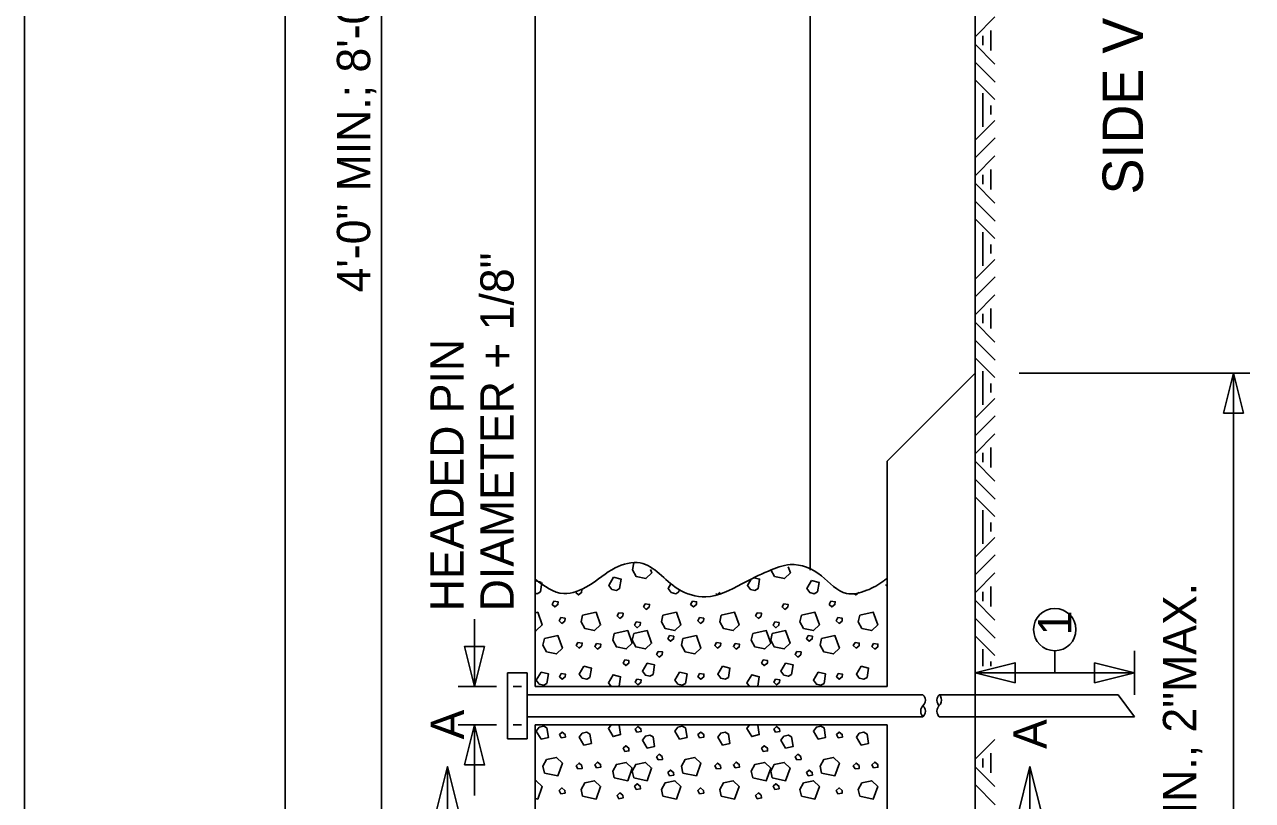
# Model space of a CAD drawing. Extents: x -0.8 to 7.7, y -0.5 to 10.5.
# Drawn here: x -0.625 to 2.323, y 3.18 to 5.043 of the extents above; entities that cross this region are included whole.
import ezdxf

# ---------------------------------------------------------------- set-up
doc = ezdxf.new("R2010")
doc.units = 0
for name, color, linetype in [('Level 1', 7, 'Continuous'), ('Level 2', 7, 'Continuous'), ('Level 3', 7, 'Continuous'), ('Level 63', 7, 'Continuous')]:
    doc.layers.add(name, color=color, linetype=linetype)

msp = doc.modelspace()

# ---------------------------------------------------------------- linework, layer by layer
at = {"layer": 'Level 1'}
for p, q in [((1.657, 5.1717), (1.657, 4.8378)), ((1.657, 5.0138), (1.7044, 5.0612)), ((1.6754, 4.9937), (1.6754, 5.0158)), ((1.695, 4.9809), (1.695, 5.0285)), ((1.657, 4.9957), (1.7044, 4.9483)), ((1.6577, 4.952), (1.7051, 4.9046)), ((1.657, 4.9103), (1.7044, 4.8629)), ((1.6754, 4.8782), (1.6754, 4.8378)), ((1.657, 4.8378), (1.657, 4.5042)), ((1.6754, 4.7976), (1.6754, 4.8378)), ((1.6948, 4.8488), (1.6948, 4.8378)), ((1.6948, 4.827), (1.6948, 4.8378)), ((1.657, 4.7654), (1.7044, 4.8129)), ((1.6577, 4.7237), (1.7051, 4.7712)), ((1.657, 4.6801), (1.7044, 4.7275)), ((1.695, 4.6472), (1.695, 4.6948)), ((1.657, 4.662), (1.7044, 4.6145)), ((1.6754, 4.66), (1.6754, 4.682)), ((1.6577, 4.6183), (1.7051, 4.5709)), ((1.657, 4.5766), (1.7044, 4.5292)), ((1.6754, 4.5444), (1.6754, 4.5042)), ((1.6948, 4.5151), (1.6948, 4.5042)), ((1.657, 4.5042), (1.657, 4.1703)), ((1.6754, 4.4638), (1.6754, 4.5042)), ((1.6948, 4.4931), (1.6948, 4.5042)), ((1.657, 4.4317), (1.7044, 4.4791)), ((1.6577, 4.39), (1.7051, 4.4374)), ((1.657, 4.3463), (1.7044, 4.3937)), ((1.6754, 4.3263), (1.6754, 4.3483)), ((1.695, 4.3134), (1.695, 4.3611)), ((1.657, 4.3282), (1.7044, 4.2807)), ((1.6577, 4.2846), (1.7051, 4.2371)), ((1.657, 4.2428), (1.7044, 4.1954)), ((1.6754, 4.2107), (1.6754, 4.1703)), ((1.657, 4.1703), (1.657, 3.8366)), ((1.6754, 4.1301), (1.6754, 4.1703)), ((1.6948, 4.1813), (1.6948, 4.1703)), ((1.6948, 4.1594), (1.6948, 4.1703)), ((1.657, 4.098), (1.7044, 4.1452)), ((1.6577, 4.0561), (1.7051, 4.1035)), ((1.657, 4.0126), (1.7044, 4.06)), ((1.6754, 3.9925), (1.6754, 4.0144)), ((1.695, 3.9797), (1.695, 4.0272)), ((1.657, 3.9944), (1.7044, 3.947)), ((1.6577, 3.9508), (1.7051, 3.9034)), ((1.657, 3.9091), (1.7044, 3.8617)), ((1.6754, 3.8769), (1.6754, 3.8366)), ((1.657, 3.8366), (1.657, 3.5028)), ((1.6754, 3.7962), (1.6754, 3.8366)), ((1.6948, 3.8476), (1.6948, 3.8366)), ((1.6948, 3.8257), (1.6948, 3.8366)), ((1.657, 3.7642), (1.7044, 3.8115)), ((1.6577, 3.7223), (1.7051, 3.7698)), ((1.657, 3.6788), (1.7044, 3.7263)), ((1.695, 3.6459), (1.695, 3.6935)), ((1.657, 3.6607), (1.7044, 3.6133)), ((1.6754, 3.6587), (1.6754, 3.6806)), ((1.6577, 3.617), (1.7051, 3.5696)), ((1.657, 3.5753), (1.7044, 3.5279)), ((1.6754, 3.5432), (1.6754, 3.5028)), ((1.6948, 3.5139), (1.6948, 3.5028)), ((1.657, 3.3333), (1.657, 3.1031)), ((1.657, 3.2791), (1.7044, 3.3264)), ((1.6754, 3.259), (1.6754, 3.2809)), ((1.695, 3.2462), (1.695, 3.2937)), ((1.657, 3.2608), (1.7044, 3.2135)), ((1.6577, 3.2173), (1.7051, 3.1698))]:
    msp.add_line(p, q, dxfattribs=at)
at = {"layer": 'Level 2'}
for p, q in [((1.657, 8.3376), (1.657, 1.4344)), ((0.601, 6.5226), (0.601, 3.4538)), ((1.261, 3.7329), (1.261, 6.2633)), ((1.657, 4.2062), (1.657, 5.7901)), ((1.261, 4.985), (1.261, 3.7329)), ((1.657, 4.2062), (1.4458, 3.995)), ((1.7626, 4.2062), (2.3169, 4.2062)), ((1.4458, 3.4538), (1.4458, 3.995)), ((1.8484, 3.4868), (1.8484, 3.5396)), ((2.0398, 3.434), (2.0398, 3.5396)), ((0.5812, 3.4868), (0.5345, 3.4868)), ((0.5345, 3.3284), (0.5345, 3.4868)), ((0.5812, 3.3284), (0.5812, 3.4868)), ((0.5081, 3.4538), (0.4157, 3.4538)), ((0.568, 3.4538), (0.5477, 3.4538)), ((1.4458, 3.4538), (0.601, 3.4538)), ((0.5812, 3.434), (1.5319, 3.434)), ((1.5348, 3.4302), (1.5319, 3.434)), ((1.5679, 3.4302), (1.5708, 3.434)), ((1.5708, 3.434), (2.0002, 3.434)), ((1.5708, 3.434), (1.5736, 3.4302)), ((2.0002, 3.434), (2.0398, 3.3812)), ((1.5291, 3.4038), (1.5348, 3.4115)), ((1.5319, 3.4076), (1.5348, 3.4038)), ((1.5736, 3.4115), (1.5679, 3.4038)), ((1.5708, 3.4076), (1.5679, 3.4115)), ((0.5081, 3.3614), (0.4157, 3.3614)), ((0.568, 3.3614), (0.5477, 3.3614)), ((1.5319, 3.3812), (0.5812, 3.3812)), ((0.601, 3.3614), (1.4458, 3.3614)), ((0.601, 1.8302), (0.601, 3.3614)), ((1.4458, 2.8334), (1.4458, 3.3614)), ((1.5319, 3.3812), (1.5291, 3.3851)), ((1.5348, 3.3851), (1.5319, 3.3812)), ((1.5679, 3.3851), (1.5708, 3.3812)), ((2.0398, 3.3812), (1.5708, 3.3812)), ((0.5345, 3.3284), (0.5812, 3.3284)), ((0.3898, 2.9522), (0.3898, 3.2615))]:
    msp.add_line(p, q, dxfattribs=at)
for points in [[(0.843, 3.7514), (0.8377, 3.7503), (0.8341, 3.7339), (0.8428, 3.718), (0.8665, 3.7129), (0.8807, 3.7268), (0.8779, 3.7343)], [(1.1669, 3.7338), (1.1755, 3.718), (1.1991, 3.7129), (1.2135, 3.7268), (1.2085, 3.7407)], [(0.6166, 3.7033), (0.6132, 3.6811), (0.6055, 3.6765), (0.6017, 3.6774)], [(0.6018, 3.7075), (0.615, 3.7041)], [(0.7116, 3.6859), (0.7126, 3.6858), (0.712, 3.679), (0.7049, 3.6735), (0.6983, 3.6795), (0.6999, 3.6826)], [(0.9466, 3.6859), (0.9458, 3.6811), (0.9381, 3.6765), (0.9274, 3.679), (0.9202, 3.6888), (0.9268, 3.7)], [(1.1262, 3.7149), (1.1397, 3.7114), (1.1361, 3.6888), (1.1284, 3.6842), (1.1177, 3.6867), (1.1104, 3.6964), (1.119, 3.7114)], [(1.4442, 3.6951), (1.4432, 3.6964), (1.4441, 3.6983)], [(1.0448, 3.6795), (1.0448, 3.679), (1.0377, 3.6735), (1.0341, 3.6766)], [(1.3776, 3.6792), (1.3776, 3.679), (1.3703, 3.6735), (1.3671, 3.6765)], [(0.6014, 3.5882), (0.6034, 3.5878), (0.6178, 3.6017), (0.607, 3.6319), (0.6015, 3.6308)], [(0.7829, 3.4538), (0.7767, 3.4621), (0.7879, 3.4817), (0.8059, 3.4771), (0.8023, 3.4545), (0.8013, 3.4538)], [(1.1155, 3.4538), (1.1093, 3.4621), (1.1207, 3.4817), (1.1386, 3.4771), (1.135, 3.4545), (1.134, 3.4538)], [(0.7829, 3.3614), (0.7767, 3.3531), (0.7879, 3.3336), (0.8059, 3.3383), (0.8023, 3.3608), (0.8013, 3.3614)], [(1.1155, 3.3614), (1.1093, 3.3531), (1.1207, 3.3336), (1.1386, 3.3383), (1.135, 3.3608), (1.134, 3.3614)], [(0.6014, 3.2271), (0.6034, 3.2274), (0.6178, 3.2136), (0.607, 3.1834), (0.6015, 3.1844)]]:
    msp.add_lwpolyline(points, dxfattribs=at)
for points in [[(0.7891, 3.716), (0.8069, 3.7114), (0.8034, 3.6888), (0.7957, 3.6842), (0.7849, 3.6867), (0.7776, 3.6964)], [(1.2642, 3.7083), (1.2823, 3.7037), (1.2786, 3.6811), (1.2708, 3.6765), (1.2601, 3.679), (1.253, 3.6888)], [(0.6455, 3.6586), (0.6558, 3.657), (0.6553, 3.6504), (0.648, 3.6447), (0.6413, 3.6509)], [(0.9781, 3.6586), (0.9884, 3.657), (0.9879, 3.6504), (0.9808, 3.6447), (0.974, 3.6509)], [(1.3108, 3.6586), (1.3211, 3.657), (1.3205, 3.6504), (1.3134, 3.6447), (1.3068, 3.6509)], [(0.7147, 3.6252), (0.7111, 3.6089), (0.7198, 3.593), (0.7433, 3.5878), (0.7577, 3.6017), (0.7469, 3.6319)], [(0.8014, 3.6308), (0.8116, 3.6294), (0.811, 3.6227), (0.8039, 3.6171), (0.7972, 3.6232)], [(0.8649, 3.6525), (0.8752, 3.6509), (0.8746, 3.6442), (0.8674, 3.6386), (0.8608, 3.6447)], [(0.9074, 3.6252), (0.9038, 3.6089), (0.9125, 3.593), (0.9362, 3.5878), (0.9505, 3.6017), (0.9397, 3.6319)], [(1.0473, 3.6252), (1.0437, 3.6089), (1.0526, 3.593), (1.0761, 3.5878), (1.0905, 3.6017), (1.0796, 3.6319)], [(1.134, 3.6308), (1.1442, 3.6294), (1.1437, 3.6227), (1.1367, 3.6171), (1.1299, 3.6232)], [(1.1975, 3.6525), (1.2078, 3.6509), (1.2073, 3.6442), (1.2002, 3.6386), (1.1934, 3.6447)], [(1.24, 3.6252), (1.2365, 3.6089), (1.2453, 3.593), (1.2688, 3.5878), (1.2832, 3.6017), (1.2725, 3.6319)], [(1.3801, 3.6252), (1.3765, 3.6089), (1.3852, 3.593), (1.4089, 3.5878), (1.4231, 3.6017), (1.4124, 3.6319)], [(0.6624, 3.6191), (0.6726, 3.6176), (0.672, 3.6109), (0.665, 3.6052), (0.6583, 3.6114)], [(0.8434, 3.6089), (0.8537, 3.6073), (0.8531, 3.6006), (0.8459, 3.5949), (0.8393, 3.6011)], [(0.995, 3.6191), (1.0053, 3.6176), (1.0048, 3.6109), (0.9975, 3.6052), (0.9909, 3.6114)], [(1.176, 3.6089), (1.1863, 3.6073), (1.1858, 3.6006), (1.1786, 3.5949), (1.1719, 3.6011)], [(1.3278, 3.6191), (1.3381, 3.6176), (1.3376, 3.6109), (1.3303, 3.6052), (1.3236, 3.6114)], [(0.6229, 3.5693), (0.6192, 3.553), (0.6281, 3.5371), (0.6516, 3.5318), (0.666, 3.5458), (0.6553, 3.5761)], [(0.7906, 3.5812), (0.7869, 3.5647), (0.7957, 3.5489), (0.8192, 3.5437), (0.8336, 3.5576), (0.8229, 3.5878)], [(0.8372, 3.5812), (0.8336, 3.5647), (0.8423, 3.5489), (0.8659, 3.5437), (0.8802, 3.5576), (0.8695, 3.5878)], [(0.9232, 3.5761), (0.9335, 3.5745), (0.933, 3.5679), (0.9259, 3.5622), (0.9193, 3.5684)], [(0.9556, 3.5693), (0.952, 3.553), (0.9607, 3.5371), (0.9843, 3.5318), (0.9986, 3.5458), (0.9879, 3.5761)], [(1.1232, 3.5812), (1.1196, 3.5647), (1.1284, 3.5489), (1.152, 3.5437), (1.1662, 3.5576), (1.1555, 3.5878)], [(1.1699, 3.5812), (1.1662, 3.5647), (1.1749, 3.5489), (1.1986, 3.5437), (1.213, 3.5576), (1.2021, 3.5878)], [(1.256, 3.5761), (1.2663, 3.5745), (1.2658, 3.5679), (1.2585, 3.5622), (1.2519, 3.5684)], [(1.2883, 3.5693), (1.2848, 3.553), (1.2935, 3.5371), (1.317, 3.5318), (1.3314, 3.5458), (1.3205, 3.5761)], [(0.7033, 3.5596), (0.7136, 3.5581), (0.7131, 3.5514), (0.706, 3.5458), (0.6994, 3.5519)], [(0.7481, 3.5571), (0.7582, 3.5556), (0.7577, 3.5489), (0.7506, 3.5433), (0.7438, 3.5494)], [(1.0361, 3.5596), (1.0464, 3.5581), (1.0459, 3.5514), (1.0386, 3.5458), (1.032, 3.5519)], [(1.0807, 3.5571), (1.0909, 3.5556), (1.0905, 3.5489), (1.0832, 3.5433), (1.0766, 3.5494)], [(1.3689, 3.5596), (1.379, 3.5581), (1.3786, 3.5514), (1.3714, 3.5458), (1.3646, 3.5519)], [(1.4133, 3.5571), (1.4236, 3.5556), (1.4231, 3.5489), (1.416, 3.5433), (1.4094, 3.5494)], [(0.8156, 3.5176), (0.8259, 3.516), (0.8254, 3.5094), (0.8182, 3.5037), (0.8116, 3.5099)], [(0.8695, 3.5099), (0.8875, 3.5053), (0.8839, 3.4827), (0.8762, 3.4781), (0.8654, 3.4806), (0.8581, 3.4904)], [(0.8962, 3.538), (0.9065, 3.5366), (0.9059, 3.5299), (0.8987, 3.5243), (0.8921, 3.5304)], [(1.1484, 3.5176), (1.1586, 3.516), (1.1582, 3.5094), (1.1509, 3.5037), (1.1442, 3.5099)], [(1.2021, 3.5099), (1.2202, 3.5053), (1.2165, 3.4827), (1.2087, 3.4781), (1.198, 3.4806), (1.1909, 3.4904)], [(1.2288, 3.538), (1.2391, 3.5366), (1.2386, 3.5299), (1.2314, 3.5243), (1.2247, 3.5304)], [(0.6147, 3.4883), (0.6327, 3.4837), (0.629, 3.4611), (0.6215, 3.4566), (0.6106, 3.4591), (0.6034, 3.4689)], [(0.6628, 3.4848), (0.6731, 3.4833), (0.6726, 3.4765), (0.6654, 3.471), (0.6588, 3.4771)], [(0.7178, 3.5028), (0.7357, 3.498), (0.7321, 3.4756), (0.7244, 3.471), (0.7136, 3.4735), (0.7065, 3.4833)], [(0.9474, 3.4883), (0.9653, 3.4837), (0.9618, 3.4611), (0.954, 3.4566), (0.9433, 3.4591), (0.9362, 3.4689)], [(0.9956, 3.4848), (1.0059, 3.4833), (1.0053, 3.4765), (0.9981, 3.471), (0.9915, 3.4771)], [(1.0503, 3.5028), (1.0684, 3.498), (1.0649, 3.4756), (1.0571, 3.471), (1.0464, 3.4735), (1.0391, 3.4833)], [(1.28, 3.4883), (1.2981, 3.4837), (1.2945, 3.4611), (1.2868, 3.4566), (1.2761, 3.4591), (1.2688, 3.4689)], [(1.3283, 3.4848), (1.3385, 3.4833), (1.3381, 3.4765), (1.3308, 3.471), (1.3242, 3.4771)], [(1.3831, 3.5028), (1.4011, 3.498), (1.3975, 3.4756), (1.3898, 3.471), (1.379, 3.4735), (1.3719, 3.4833)], [(0.8449, 3.4714), (0.8551, 3.4698), (0.8546, 3.4632), (0.8475, 3.4575), (0.8407, 3.4637)], [(1.1776, 3.4714), (1.1878, 3.4698), (1.1872, 3.4632), (1.1802, 3.4575), (1.1735, 3.4637)], [(0.6147, 3.327), (0.6327, 3.3316), (0.629, 3.3542), (0.6215, 3.3588), (0.6106, 3.3563), (0.6034, 3.3465)], [(0.6628, 3.3304), (0.6731, 3.3321), (0.6726, 3.3387), (0.6654, 3.3444), (0.6588, 3.3382)], [(0.7178, 3.3126), (0.7357, 3.3172), (0.7321, 3.3396), (0.7244, 3.3444), (0.7136, 3.3419), (0.7065, 3.3321)], [(0.8449, 3.3439), (0.8551, 3.3453), (0.8546, 3.3521), (0.8475, 3.3577), (0.8407, 3.3515)], [(0.8695, 3.3053), (0.8875, 3.3099), (0.8839, 3.3327), (0.8762, 3.3371), (0.8654, 3.3346), (0.8581, 3.3249)], [(0.9474, 3.327), (0.9653, 3.3316), (0.9618, 3.3542), (0.954, 3.3588), (0.9433, 3.3563), (0.9362, 3.3465)], [(0.9956, 3.3304), (1.0059, 3.3321), (1.0053, 3.3387), (0.9981, 3.3444), (0.9915, 3.3382)], [(1.0503, 3.3126), (1.0684, 3.3172), (1.0649, 3.3396), (1.0571, 3.3444), (1.0464, 3.3419), (1.0391, 3.3321)], [(1.1776, 3.3439), (1.1878, 3.3453), (1.1872, 3.3521), (1.1802, 3.3577), (1.1735, 3.3515)], [(1.2021, 3.3053), (1.2202, 3.3099), (1.2165, 3.3327), (1.2087, 3.3371), (1.198, 3.3346), (1.1909, 3.3249)], [(1.28, 3.327), (1.2981, 3.3316), (1.2945, 3.3542), (1.2868, 3.3588), (1.2761, 3.3563), (1.2688, 3.3465)], [(1.3283, 3.3304), (1.3385, 3.3321), (1.3381, 3.3387), (1.3308, 3.3444), (1.3242, 3.3382)], [(1.3831, 3.3126), (1.4011, 3.3172), (1.3975, 3.3396), (1.3898, 3.3444), (1.379, 3.3419), (1.3719, 3.3321)], [(0.8156, 3.2977), (0.8259, 3.2991), (0.8254, 3.3059), (0.8182, 3.3115), (0.8116, 3.3053)], [(1.1484, 3.2977), (1.1586, 3.2991), (1.1582, 3.3059), (1.1509, 3.3115), (1.1442, 3.3053)], [(0.6229, 3.2459), (0.6192, 3.2623), (0.6281, 3.2781), (0.6516, 3.2833), (0.666, 3.2696), (0.6553, 3.2393)], [(0.8962, 3.2772), (0.9065, 3.2787), (0.9059, 3.2854), (0.8987, 3.2911), (0.8921, 3.2849)], [(0.9556, 3.2459), (0.952, 3.2623), (0.9607, 3.2781), (0.9843, 3.2833), (0.9986, 3.2696), (0.9879, 3.2393)], [(1.2288, 3.2772), (1.2391, 3.2787), (1.2386, 3.2854), (1.2314, 3.2911), (1.2247, 3.2849)], [(1.2883, 3.2459), (1.2848, 3.2623), (1.2935, 3.2781), (1.317, 3.2833), (1.3314, 3.2696), (1.3205, 3.2393)], [(0.7033, 3.2556), (0.7136, 3.2571), (0.7131, 3.2639), (0.706, 3.2696), (0.6994, 3.2634)], [(0.7481, 3.2582), (0.7582, 3.2598), (0.7577, 3.2664), (0.7506, 3.2721), (0.7438, 3.2659)], [(0.7906, 3.234), (0.7869, 3.2505), (0.7957, 3.2664), (0.8192, 3.2715), (0.8336, 3.2577), (0.8229, 3.2274)], [(0.8372, 3.234), (0.8336, 3.2505), (0.8423, 3.2664), (0.8659, 3.2715), (0.8802, 3.2577), (0.8695, 3.2274)], [(0.9232, 3.2393), (0.9335, 3.2408), (0.933, 3.2474), (0.9259, 3.2531), (0.9193, 3.2469)], [(1.0361, 3.2556), (1.0464, 3.2571), (1.0459, 3.2639), (1.0386, 3.2696), (1.032, 3.2634)], [(1.0807, 3.2582), (1.0909, 3.2598), (1.0905, 3.2664), (1.0832, 3.2721), (1.0766, 3.2659)], [(1.1232, 3.234), (1.1196, 3.2505), (1.1284, 3.2664), (1.152, 3.2715), (1.1662, 3.2577), (1.1555, 3.2274)], [(1.1699, 3.234), (1.1662, 3.2505), (1.1749, 3.2664), (1.1986, 3.2715), (1.213, 3.2577), (1.2021, 3.2274)], [(1.256, 3.2393), (1.2663, 3.2408), (1.2658, 3.2474), (1.2585, 3.2531), (1.2519, 3.2469)], [(1.3689, 3.2556), (1.379, 3.2571), (1.3786, 3.2639), (1.3714, 3.2696), (1.3646, 3.2634)], [(1.4133, 3.2582), (1.4236, 3.2598), (1.4231, 3.2664), (1.416, 3.2721), (1.4094, 3.2659)], [(0.7147, 3.1901), (0.7111, 3.2065), (0.7198, 3.2223), (0.7433, 3.2274), (0.7577, 3.2136), (0.7469, 3.1834)], [(0.8434, 3.2065), (0.8537, 3.208), (0.8531, 3.2146), (0.8459, 3.2203), (0.8393, 3.2141)], [(0.9074, 3.1901), (0.9038, 3.2065), (0.9125, 3.2223), (0.9362, 3.2274), (0.9505, 3.2136), (0.9397, 3.1834)], [(1.0473, 3.1901), (1.0437, 3.2065), (1.0526, 3.2223), (1.0761, 3.2274), (1.0905, 3.2136), (1.0796, 3.1834)], [(1.176, 3.2065), (1.1863, 3.208), (1.1858, 3.2146), (1.1786, 3.2203), (1.1719, 3.2141)], [(1.24, 3.1901), (1.2365, 3.2065), (1.2453, 3.2223), (1.2688, 3.2274), (1.2832, 3.2136), (1.2725, 3.1834)], [(1.3801, 3.1901), (1.3765, 3.2065), (1.3852, 3.2223), (1.4089, 3.2274), (1.4231, 3.2136), (1.4124, 3.1834)], [(0.6624, 3.1962), (0.6726, 3.1977), (0.672, 3.2043), (0.665, 3.21), (0.6583, 3.2038)], [(0.8014, 3.1843), (0.8116, 3.186), (0.811, 3.1926), (0.8039, 3.1983), (0.7972, 3.1921)], [(0.995, 3.1962), (1.0053, 3.1977), (1.0048, 3.2043), (0.9975, 3.21), (0.9909, 3.2038)], [(1.134, 3.1843), (1.1442, 3.186), (1.1437, 3.1926), (1.1367, 3.1983), (1.1299, 3.1921)], [(1.3278, 3.1962), (1.3381, 3.1977), (1.3376, 3.2043), (1.3303, 3.21), (1.3236, 3.2038)]]:
    msp.add_lwpolyline(points, close=True, dxfattribs=at)
msp.add_circle((1.8484, 3.5904), 0.0508, dxfattribs=at)
for centre, major_axis in [((1.5279, 3.4208), (0, -0.0132)), ((1.5748, 3.4208), (0, 0.0132)), ((1.5668, 3.4208), (0, -0.0132)), ((1.536, 3.3944), (0, 0.0132)), ((1.5279, 3.3944), (0, -0.0132)), ((1.5748, 3.3944), (0, 0.0132))]:
    msp.add_ellipse(centre, major_axis=major_axis, ratio=0.732667, start_param=0.785398, end_param=2.356194, dxfattribs=at)
msp.add_spline([(0.6004, 3.7115), (0.6691, 3.6768), (0.7292, 3.696), (0.7929, 3.7387), (0.8529, 3.7502), (0.943, 3.6884), (1.0105, 3.669), (1.0968, 3.6999), (1.1606, 3.7309), (1.2131, 3.7463), (1.2881, 3.7193), (1.3481, 3.6768), (1.3968, 3.6846), (1.4382, 3.7077), (1.4441, 3.7123)], degree=3, dxfattribs=at)
at = {"layer": 'Level 3'}
for p, q in [((0, 9.9), (0, 0)), ((0.2314, 8.1661), (0.2314, 1.8302)), ((0.2314, 1.8302), (0.2314, 8.166)), ((1.657, 4.2062), (1.657, 5.7901)), ((2.2773, 4.2061), (2.2773, 2.6222)), ((2.2773, 2.6222), (2.2773, 4.2061)), ((0.4553, 3.4538), (0.4553, 3.6156)), ((1.657, 3.4868), (2.0398, 3.4868)), ((2.0398, 3.4868), (1.657, 3.4868)), ((0.4553, 3.3614), (0.4553, 3.1923)), ((0.3898, 3.2615), (0.3898, 2.9522)), ((1.7886, 3.2615), (1.789, 2.9918))]:
    msp.add_line(p, q, dxfattribs=at)
for points in [[(2.2533, 4.1101), (2.2773, 4.2061), (2.3013, 4.1101)], [(0.4793, 3.5498), (0.4553, 3.4538), (0.4313, 3.5498)], [(1.753, 3.4628), (1.657, 3.4868), (1.753, 3.5108)], [(1.9438, 3.5108), (2.0398, 3.4868), (1.9438, 3.4628)], [(0.4313, 3.2654), (0.4553, 3.3614), (0.4793, 3.2654)], [(0.3298, 3.0215), (0.3898, 3.2615), (0.4498, 3.0215)], [(1.7289, 3.0214), (1.7886, 3.2615), (1.8489, 3.0216)]]:
    msp.add_lwpolyline(points, close=True, dxfattribs=at)
at = {"layer": 'Level 63'}
msp.add_lwpolyline([(-0.6254, -0.2738), (-0.6254, 10.2741), (7.5253, 10.2741), (7.5253, -0.2738)], close=True, dxfattribs=at)

# ---------------------------------------------------------------- texts
at = {"layer": 'Level 1'}
for p in [(0.4298, 3.3266), (1.829, 3.3037)]:
    msp.add_text('A', height=0.08, rotation=90, dxfattribs=at).set_placement(p)
at = {"layer": 'Level 2'}
msp.add_text('1', height=0.08, rotation=90, dxfattribs=at).set_placement((1.8884, 3.5763))
at = {"layer": 'Level 3'}
for s, height, p in [('4\'-0" MIN.; 8\'-0" MAX.', 0.08, (0.2045, 4.3998)), ('SIDE VIEW', 0.0968, (2.06, 4.635)), ('DIAMETER + 1/8"', 0.08, (0.549, 3.6342)), ('HEADED PIN', 0.08, (0.4291, 3.6342)), ('1"MIN., 2"MAX.', 0.08, (2.188, 2.9604))]:
    msp.add_text(s, height=height, rotation=90, dxfattribs=at).set_placement(p)

doc.saveas('drawing.dxf')
